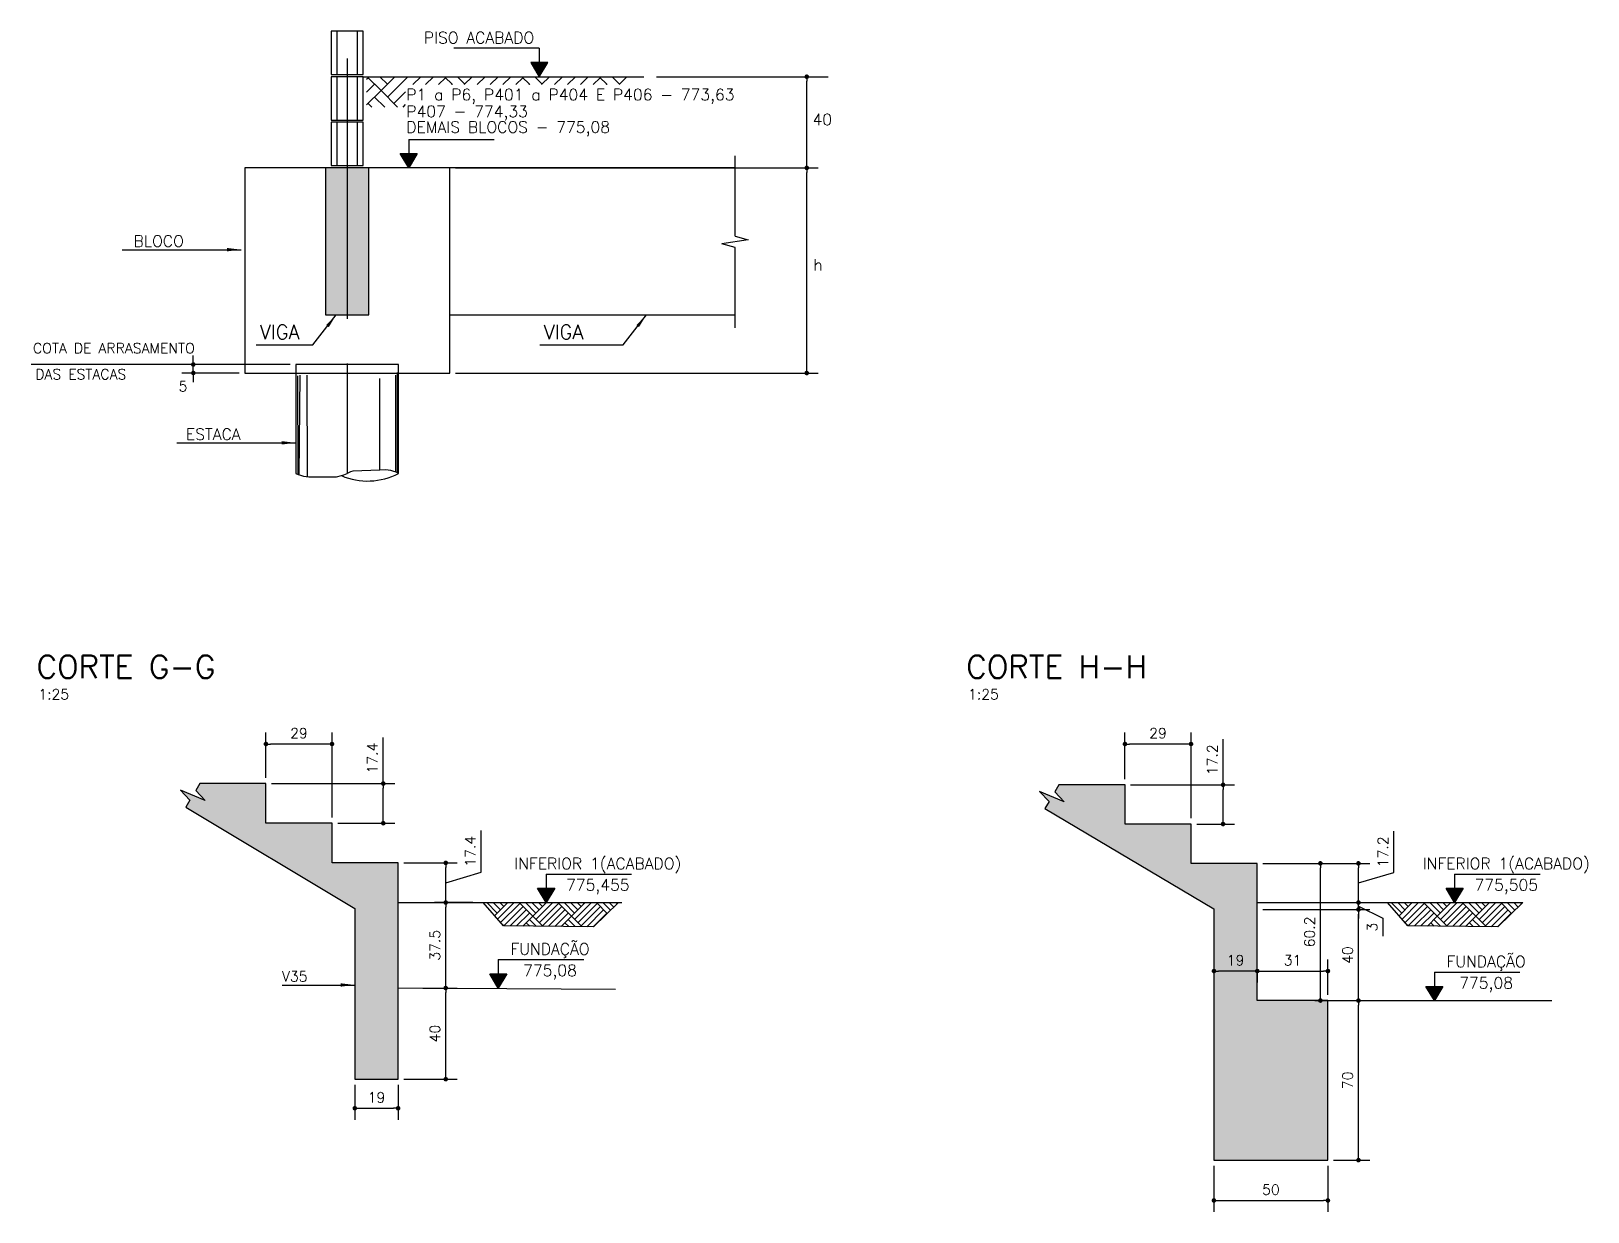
# Model space of a CAD drawing. Extents: x -39962 to 11287, y 23324 to 41277.
# Drawn here: x 5888 to 7254, y 23332 to 24368 of the extents above; entities that cross this region are included whole.
import ezdxf
from ezdxf.enums import TextEntityAlignment as Align

# ---------------------------------------------------------------- set-up
doc = ezdxf.new("R2010")
doc.units = 0
doc.header["$LTSCALE"] = 25
doc.header["$MEASUREMENT"] = 0
doc.linetypes.add('ESTILO_TQS_0002', pattern=[0.4, 0.1, -0.3])
doc.layers.get('0').update_dxf_attribs({"linetype": 'CONTINUOUS'})
doc.layers.get('Defpoints').update_dxf_attribs({"linetype": 'CONTINUOUS'})
for name, color, linetype in [('241', 2, 'CONTINUOUS'), ('BLOCO', 3, 'CONTINUOUS'), ('COTA', 1, 'CONTINUOUS'), ('H2', 252, 'CONTINUOUS'), ('H6', 1, 'CONTINUOUS'), ('LINHA_FINA', 1, 'CONTINUOUS'), ('PENA_1', 1, 'CONTINUOUS'), ('PENA_3', 3, 'CONTINUOUS'), ('T1', 2, 'CONTINUOUS'), ('T2', 3, 'CONTINUOUS'), ('T3', 4, 'CONTINUOUS'), ('TEXTO', 3, 'CONTINUOUS'), ('VIGAT', 3, 'ESTILO_TQS_0002')]:
    doc.layers.add(name, color=color, linetype=linetype)
doc.styles.add('COTA', font='romans.shx')
doc.styles.add('TEXTO', font='romans.shx', dxfattribs={"height": 10})
doc.styles.add('Texto1', font='romans.shx', dxfattribs={"height": 9})
doc.styles.add('Texto2', font='romans.shx', dxfattribs={"height": 12.5})
doc.styles.add('Texto3', font='romans.shx', dxfattribs={"height": 20})
doc.dimstyles.new('forma', dxfattribs={"dimscale": 5, "dimtxt": 1.8, "dimasz": 0.8, "dimexe": 2, "dimexo": 1, "dimgap": 1, "dimtad": 1, "dimdec": 1, "dimzin": 9, "dimdsep": 46, "dimtxsty": 'COTA', "dimblk1": 'DOT', "dimblk2": 'DOT', "dimsah": 1, "dimcen": 0, "dimdle": 1, "dimclrd": 256, "dimclre": 256, "dimclrt": 2, "dimadec": 0, "dimazin": 0, "dimtfac": 1, "dimtdec": 0, "dimtmove": 0, "dimatfit": 3, "dimfxl": 1, "dimtolj": 1, "dimtzin": 0, "dimarcsym": 0})

# ---------------------------------------------------------------- blocks, each defined once
blk = doc.blocks.new('ELEV1')
at = {"color": 1}
for p, q in [((-4.5, -9.5), (-4.5, 9.5)), ((4.5, -9.5), (4.5, 9.5))]:
    blk.add_line(p, q, dxfattribs=at)
blk.add_lwpolyline([(-7, -9.5), (7, -9.5), (7, 9.5), (-7, 9.5), (-7, -9.5)], dxfattribs=at)
blk = doc.blocks.new('ss')
at = {"layer": 'LINHA_FINA'}
blk.add_solid([(0, 0), (-2.5, -0.29), (-2.5, 0.3)], dxfattribs=at)
blk = doc.blocks.new('_Dot')
at = {"color": 0, "linetype": 'ByBlock', "lineweight": -2}
blk.add_line((-0.5, 0), (-1, 0), dxfattribs=at)
at = {"color": 0, "linetype": 'ByBlock', "const_width": 0.5}
blk.add_lwpolyline([(-0.25, 0, 1), (0.25, 0, 1)], format="xyb", close=True, dxfattribs=at)
blk = doc.blocks.new('*D216')
at = {"layer": 'COTA', "lineweight": -2, "transparency": 16777216}
for p, q in [((6260, 24247.8), (6578.2, 24247.8)), ((6568.2, 24071.8), (6568.2, 24243.8)), ((6260, 24067.8), (6578.2, 24067.8))]:
    blk.add_line(p, q, dxfattribs=at)
at = {"layer": 'Defpoints', "color": 0, "transparency": 16777216}
for p in [(6255, 24247.8), (6568.2, 24247.8), (6255, 24067.8)]:
    blk.add_point(p, dxfattribs=at)
at = {"layer": 'COTA', "lineweight": -2, "transparency": 16777216, "xscale": 4, "yscale": 4, "zscale": 4}
for p, rotation in [((6568.2, 24247.8), 90), ((6568.2, 24067.8), 270)]:
    blk.add_blockref('_Dot', p, dxfattribs=dict(at, rotation=rotation))
blk = doc.blocks.new('*D217')
at = {"layer": 'COTA', "lineweight": -2, "transparency": 16777216}
for p, q in [((6568.2, 24251.8), (6568.2, 24323.8)), ((6573.2, 24327.8), (6578.2, 24327.8)), ((6295.1, 24247.8), (6578.2, 24247.8))]:
    blk.add_line(p, q, dxfattribs=at)
at = {"layer": 'Defpoints', "color": 0, "transparency": 16777216}
for p in [(6568.2, 24327.8), (6568.2, 24327.8), (6290.1, 24247.8)]:
    blk.add_point(p, dxfattribs=at)
at = {"layer": 'COTA', "lineweight": -2, "transparency": 16777216, "xscale": 4, "yscale": 4, "zscale": 4}
for p, rotation in [((6568.2, 24327.8), 90), ((6568.2, 24247.8), 270)]:
    blk.add_blockref('_Dot', p, dxfattribs=dict(at, rotation=rotation))
blk = doc.blocks.new('elevação')
at = {"layer": 'LINHA_FINA', "linetype": 'Continuous'}
blk.add_hatch(color=256, dxfattribs=at).paths.add_polyline_path([(1.5, 2.5), (-1.5, 2.5), (0, 0)])
at = {"layer": 'LINHA_FINA'}
for p, q in [((0, 5), (-15, 5)), ((0, 5), (0, 2.5)), ((-1.5, 2.5), (0, 0)), ((1.5, 2.5), (-1.5, 2.5)), ((0, 0), (1.5, 2.5))]:
    blk.add_line(p, q, dxfattribs=at)
at = {"layer": 'TEXTO', "linetype": 'Continuous', "style": 'TEXTO'}
for p in [(-8.5, 5.25), (-8.5, 1.5)]:
    blk.add_attdef('XXXX.XX', text='', height=2, dxfattribs=at).set_placement(p, align=Align.BOTTOM_CENTER)
blk = doc.blocks.new('*D218')
at = {"layer": 'COTA', "lineweight": -2, "transparency": 16777216}
for p, q in [((6029.9, 24079.3), (6029.9, 24083.3)), ((6114.9, 24075.3), (6019.9, 24075.3)), ((6029.9, 24067.8), (6029.9, 24075.3)), ((6070, 24067.8), (6019.9, 24067.8)), ((6029.9, 24063.8), (6029.9, 24059.8))]:
    blk.add_line(p, q, dxfattribs=at)
at = {"layer": 'Defpoints', "color": 0, "transparency": 16777216}
for p in [(6029.9, 24075.3), (6119.9, 24075.3), (6075, 24067.8)]:
    blk.add_point(p, dxfattribs=at)
at = {"layer": 'COTA', "lineweight": -2, "transparency": 16777216, "xscale": 4, "yscale": 4, "zscale": 4}
for p, rotation in [((6029.9, 24075.3), 270), ((6029.9, 24067.8), 90)]:
    blk.add_blockref('_Dot', p, dxfattribs=dict(at, rotation=rotation))
blk = doc.blocks.new('interrup')
at = {"layer": 'LINHA_FINA'}
for p, q in [((-1, 0), (-0.33, 2.31)), ((0.33, -2.31), (-0.33, 2.31)), ((1, 0), (0.33, -2.31))]:
    blk.add_line(p, q, dxfattribs=at)
blk = doc.blocks.new('elevação_d')
at = {"layer": 'LINHA_FINA', "linetype": 'Continuous'}
blk.add_hatch(color=256, dxfattribs=at).paths.add_polyline_path([(0, 0), (1.5, 2.5), (-1.5, 2.5)])
at = {"layer": 'LINHA_FINA'}
for p, q in [((0, 5), (0, 2.5)), ((0, 5), (15, 5)), ((0, 0), (-1.5, 2.5)), ((-1.5, 2.5), (1.5, 2.5)), ((1.5, 2.5), (0, 0))]:
    blk.add_line(p, q, dxfattribs=at)
at = {"layer": 'TEXTO', "linetype": 'Continuous', "style": 'TEXTO'}
for p in [(9.07, 5.25), (9.07, 1.5)]:
    blk.add_attdef('XXXX.XX', text='', height=2, dxfattribs=at).set_placement(p, align=Align.BOTTOM_CENTER)
blk = doc.blocks.new('*D236')
at = {"layer": 'COTA', "lineweight": -2, "transparency": 16777216}
for p, q in [((6231.2, 23528.2), (6261.4, 23528.2)), ((6251.4, 23452.2), (6251.4, 23524.2)), ((6214.6, 23448.2), (6261.4, 23448.2))]:
    blk.add_line(p, q, dxfattribs=at)
at = {"layer": 'Defpoints', "color": 0, "transparency": 16777216}
for p in [(6226.2, 23528.2), (6251.4, 23528.2), (6209.6, 23448.2)]:
    blk.add_point(p, dxfattribs=at)
at = {"layer": 'COTA', "lineweight": -2, "transparency": 16777216, "xscale": 4, "yscale": 4, "zscale": 4}
for p, rotation in [((6251.4, 23528.2), 90), ((6251.4, 23448.2), 270)]:
    blk.add_blockref('_Dot', p, dxfattribs=dict(at, rotation=rotation))
at = {"layer": 'COTA', "color": 2, "transparency": 16777216, "insert": (6241.9, 23488.2), "char_height": 9, "attachment_point": 5, "rotation": 90, "style": 'COTA'}
blk.add_mtext('\\A1;40 ', dxfattribs=at)
blk = doc.blocks.new('*D237')
at = {"layer": 'COTA', "lineweight": -2, "transparency": 16777216}
for p, q in [((6275.1, 23603.2), (6241.4, 23603.2)), ((6251.4, 23532.2), (6251.4, 23599.2)), ((6231.2, 23528.2), (6261.4, 23528.2))]:
    blk.add_line(p, q, dxfattribs=at)
at = {"layer": 'Defpoints', "color": 0, "transparency": 16777216}
for p in [(6251.4, 23603.2), (6280.1, 23603.2), (6226.2, 23528.2)]:
    blk.add_point(p, dxfattribs=at)
at = {"layer": 'COTA', "lineweight": -2, "transparency": 16777216, "xscale": 4, "yscale": 4, "zscale": 4}
for p, rotation in [((6251.4, 23603.2), 90), ((6251.4, 23528.2), 270)]:
    blk.add_blockref('_Dot', p, dxfattribs=dict(at, rotation=rotation))
at = {"layer": 'COTA', "color": 2, "transparency": 16777216, "insert": (6241.9, 23565.7), "char_height": 9, "attachment_point": 5, "rotation": 90, "style": 'COTA'}
blk.add_mtext('\\A1;37.5 ', dxfattribs=at)
blk = doc.blocks.new('*D238')
at = {"layer": 'COTA', "lineweight": -2, "transparency": 16777216}
for p, q in [((6282.4, 23629.9), (6282.4, 23666.4)), ((6214.6, 23638), (6261.4, 23638)), ((6251.4, 23607.2), (6251.4, 23634)), ((6251.4, 23620.6), (6282.4, 23629.9)), ((6246.4, 23603.2), (6261.4, 23603.2))]:
    blk.add_line(p, q, dxfattribs=at)
at = {"layer": 'Defpoints', "color": 0, "transparency": 16777216}
for p in [(6209.6, 23638), (6251.4, 23638), (6241.4, 23603.2)]:
    blk.add_point(p, dxfattribs=at)
at = {"layer": 'COTA', "lineweight": -2, "transparency": 16777216, "xscale": 4, "yscale": 4, "zscale": 4}
for p, rotation in [((6251.4, 23638), 90), ((6251.4, 23603.2), 270)]:
    blk.add_blockref('_Dot', p, dxfattribs=dict(at, rotation=rotation))
at = {"layer": 'COTA', "color": 2, "transparency": 16777216, "insert": (6272.9, 23648.2), "char_height": 9, "attachment_point": 5, "rotation": 90, "style": 'COTA'}
blk.add_mtext('\\A1;17.4 ', dxfattribs=at)
blk = doc.blocks.new('*D239')
at = {"layer": 'COTA', "lineweight": -2, "transparency": 16777216}
for p, q in [((6196.6, 23707.6), (6196.6, 23748.1)), ((6098.6, 23707.6), (6206.6, 23707.6)), ((6196.6, 23676.8), (6196.6, 23703.6)), ((6156.6, 23672.8), (6206.6, 23672.8))]:
    blk.add_line(p, q, dxfattribs=at)
at = {"layer": 'Defpoints', "color": 0, "transparency": 16777216}
for p in [(6093.6, 23707.6), (6196.6, 23707.6), (6151.6, 23672.8)]:
    blk.add_point(p, dxfattribs=at)
at = {"layer": 'COTA', "lineweight": -2, "transparency": 16777216, "xscale": 4, "yscale": 4, "zscale": 4}
for p, rotation in [((6196.6, 23707.6), 90), ((6196.6, 23672.8), 270)]:
    blk.add_blockref('_Dot', p, dxfattribs=dict(at, rotation=rotation))
at = {"layer": 'COTA', "color": 2, "transparency": 16777216, "insert": (6187.1, 23729.9), "char_height": 9, "attachment_point": 5, "rotation": 90, "style": 'COTA'}
blk.add_mtext('\\A1;17.4 ', dxfattribs=at)
blk = doc.blocks.new('*D240')
at = {"layer": 'COTA', "lineweight": -2, "transparency": 16777216}
for p, q in [((6093.6, 23712.6), (6093.6, 23752.3)), ((6147.6, 23742.3), (6097.6, 23742.3)), ((6151.6, 23677.8), (6151.6, 23752.3))]:
    blk.add_line(p, q, dxfattribs=at)
at = {"layer": 'Defpoints', "color": 0, "transparency": 16777216}
for p in [(6093.6, 23742.3), (6093.6, 23707.6), (6151.6, 23672.8)]:
    blk.add_point(p, dxfattribs=at)
at = {"layer": 'COTA', "lineweight": -2, "transparency": 16777216, "xscale": 4, "yscale": 4, "zscale": 4, "rotation": 180}
blk.add_blockref('_Dot', (6093.6, 23742.3), dxfattribs=at)
at = {"layer": 'COTA', "lineweight": -2, "transparency": 16777216, "xscale": 4, "yscale": 4, "zscale": 4}
blk.add_blockref('_Dot', (6151.6, 23742.3), dxfattribs=at)
at = {"layer": 'COTA', "color": 2, "transparency": 16777216, "insert": (6122.6, 23751.8), "char_height": 9, "attachment_point": 5, "style": 'COTA'}
blk.add_mtext('\\A1;29 ', dxfattribs=at)
blk = doc.blocks.new('*D245')
at = {"layer": 'COTA', "lineweight": -2, "transparency": 16777216}
for p, q in [((7030.5, 23517.2), (7062.3, 23517.2)), ((7052.3, 23381.2), (7052.3, 23513.2)), ((7030.5, 23377.2), (7062.3, 23377.2))]:
    blk.add_line(p, q, dxfattribs=at)
at = {"layer": 'Defpoints', "color": 0, "transparency": 16777216}
for p in [(7025.5, 23517.2), (7052.3, 23517.2), (7025.5, 23377.2)]:
    blk.add_point(p, dxfattribs=at)
at = {"layer": 'COTA', "lineweight": -2, "transparency": 16777216, "xscale": 4, "yscale": 4, "zscale": 4}
for p, rotation in [((7052.3, 23517.2), 90), ((7052.3, 23377.2), 270)]:
    blk.add_blockref('_Dot', p, dxfattribs=dict(at, rotation=rotation))
at = {"layer": 'COTA', "color": 2, "transparency": 16777216, "insert": (7042.8, 23447.2), "char_height": 9, "attachment_point": 5, "rotation": 90, "style": 'COTA'}
blk.add_mtext('\\A1;70 ', dxfattribs=at)
blk = doc.blocks.new('*D246')
at = {"layer": 'COTA', "lineweight": -2, "transparency": 16777216}
for p, q in [((6968.5, 23597.1), (7062.3, 23597.1)), ((7052.3, 23521.2), (7052.3, 23593.1)), ((7030.5, 23517.2), (7062.3, 23517.2))]:
    blk.add_line(p, q, dxfattribs=at)
at = {"layer": 'Defpoints', "color": 0, "transparency": 16777216}
for p in [(6963.5, 23597.1), (7052.3, 23597.1), (7025.5, 23517.2)]:
    blk.add_point(p, dxfattribs=at)
at = {"layer": 'COTA', "lineweight": -2, "transparency": 16777216, "xscale": 4, "yscale": 4, "zscale": 4}
for p, rotation in [((7052.3, 23597.1), 90), ((7052.3, 23517.2), 270)]:
    blk.add_blockref('_Dot', p, dxfattribs=dict(at, rotation=rotation))
at = {"layer": 'COTA', "color": 2, "transparency": 16777216, "insert": (7042.8, 23557.1), "char_height": 9, "attachment_point": 5, "rotation": 90, "style": 'COTA'}
blk.add_mtext('\\A1;40 ', dxfattribs=at)
blk = doc.blocks.new('*D247')
at = {"layer": 'COTA', "lineweight": -2, "transparency": 16777216}
for p, q in [((7083.3, 23629.7), (7083.3, 23665.8)), ((6998.3, 23637.6), (7062.3, 23637.6)), ((7052.3, 23607.2), (7052.3, 23633.6)), ((7052.3, 23620.4), (7083.3, 23629.7)), ((7047.3, 23603.2), (7062.3, 23603.2))]:
    blk.add_line(p, q, dxfattribs=at)
at = {"layer": 'Defpoints', "color": 0, "transparency": 16777216}
for p in [(6993.3, 23637.6), (7052.3, 23637.6), (7042.3, 23603.2)]:
    blk.add_point(p, dxfattribs=at)
at = {"layer": 'COTA', "lineweight": -2, "transparency": 16777216, "xscale": 4, "yscale": 4, "zscale": 4}
for p, rotation in [((7052.3, 23637.6), 90), ((7052.3, 23603.2), 270)]:
    blk.add_blockref('_Dot', p, dxfattribs=dict(at, rotation=rotation))
at = {"layer": 'COTA', "color": 2, "transparency": 16777216, "insert": (7073.8, 23647.7), "char_height": 9, "attachment_point": 5, "rotation": 90, "style": 'COTA'}
blk.add_mtext('\\A1;17.2 ', dxfattribs=at)
blk = doc.blocks.new('*D248')
at = {"layer": 'COTA', "lineweight": -2, "transparency": 16777216}
for p, q in [((6933.5, 23706.5), (6933.5, 23746.6)), ((6852.4, 23706.5), (6943.5, 23706.5)), ((6933.5, 23676.1), (6933.5, 23702.5)), ((6910.4, 23672.1), (6943.5, 23672.1))]:
    blk.add_line(p, q, dxfattribs=at)
at = {"layer": 'Defpoints', "color": 0, "transparency": 16777216}
for p in [(6847.4, 23706.5), (6933.5, 23706.5), (6905.4, 23672.1)]:
    blk.add_point(p, dxfattribs=at)
at = {"layer": 'COTA', "lineweight": -2, "transparency": 16777216, "xscale": 4, "yscale": 4, "zscale": 4}
for p, rotation in [((6933.5, 23706.5), 90), ((6933.5, 23672.1), 270)]:
    blk.add_blockref('_Dot', p, dxfattribs=dict(at, rotation=rotation))
at = {"layer": 'COTA', "color": 2, "transparency": 16777216, "insert": (6924, 23728.5), "char_height": 9, "attachment_point": 5, "rotation": 90, "style": 'COTA'}
blk.add_mtext('\\A1;17.2 ', dxfattribs=at)
blk = doc.blocks.new('*D249')
at = {"layer": 'COTA', "lineweight": -2, "transparency": 16777216}
for p, q in [((6847.4, 23711.5), (6847.4, 23752.3)), ((6901.4, 23742.3), (6851.4, 23742.3)), ((6905.4, 23677.1), (6905.4, 23752.3))]:
    blk.add_line(p, q, dxfattribs=at)
at = {"layer": 'Defpoints', "color": 0, "transparency": 16777216}
for p in [(6847.4, 23742.3), (6847.4, 23706.5), (6905.4, 23672.1)]:
    blk.add_point(p, dxfattribs=at)
at = {"layer": 'COTA', "lineweight": -2, "transparency": 16777216, "xscale": 4, "yscale": 4, "zscale": 4, "rotation": 180}
blk.add_blockref('_Dot', (6847.4, 23742.3), dxfattribs=at)
at = {"layer": 'COTA', "lineweight": -2, "transparency": 16777216, "xscale": 4, "yscale": 4, "zscale": 4}
blk.add_blockref('_Dot', (6905.4, 23742.3), dxfattribs=at)
at = {"layer": 'COTA', "color": 2, "transparency": 16777216, "insert": (6876.4, 23751.8), "char_height": 9, "attachment_point": 5, "style": 'COTA'}
blk.add_mtext('\\A1;29 ', dxfattribs=at)
blk = doc.blocks.new('*D262')
at = {"layer": 'COTA', "lineweight": -2, "transparency": 16777216}
for p, q in [((7052.3, 23607.2), (7052.3, 23611.2)), ((6968.5, 23597.1), (7062.3, 23597.1)), ((7044.5, 23603.2), (7062.3, 23603.2)), ((7052.3, 23597.1), (7052.3, 23603.2)), ((7052.3, 23597.1), (7052.3, 23603.2)), ((7052.3, 23600.1), (7073.8, 23589.6)), ((7052.3, 23593.1), (7052.3, 23589.1)), ((7073.8, 23589.6), (7073.8, 23573.6))]:
    blk.add_line(p, q, dxfattribs=at)
at = {"layer": 'Defpoints', "color": 0, "transparency": 16777216}
for p in [(6963.5, 23597.1), (7039.5, 23603.2), (7052.3, 23603.2)]:
    blk.add_point(p, dxfattribs=at)
at = {"layer": 'COTA', "lineweight": -2, "transparency": 16777216, "xscale": 4, "yscale": 4, "zscale": 4}
for p, rotation in [((7052.3, 23603.2), 270), ((7052.3, 23597.1), 90)]:
    blk.add_blockref('_Dot', p, dxfattribs=dict(at, rotation=rotation))
at = {"layer": 'COTA', "color": 2, "transparency": 16777216, "insert": (7064.3, 23581.6), "char_height": 9, "attachment_point": 5, "rotation": 90, "style": 'COTA'}
blk.add_mtext('\\A1;3 ', dxfattribs=at)
blk = doc.blocks.new('*D263')
at = {"layer": 'COTA', "lineweight": -2, "transparency": 16777216}
for p, q in [((6171.6, 23443.2), (6171.6, 23412.7)), ((6209.6, 23443.2), (6209.6, 23412.7)), ((6175.6, 23422.7), (6205.6, 23422.7))]:
    blk.add_line(p, q, dxfattribs=at)
at = {"layer": 'Defpoints', "color": 0, "transparency": 16777216}
for p in [(6171.6, 23448.2), (6209.6, 23448.2), (6209.6, 23422.7)]:
    blk.add_point(p, dxfattribs=at)
at = {"layer": 'COTA', "lineweight": -2, "transparency": 16777216, "xscale": 4, "yscale": 4, "zscale": 4, "rotation": 180}
blk.add_blockref('_Dot', (6171.6, 23422.7), dxfattribs=at)
at = {"layer": 'COTA', "lineweight": -2, "transparency": 16777216, "xscale": 4, "yscale": 4, "zscale": 4}
blk.add_blockref('_Dot', (6209.6, 23422.7), dxfattribs=at)
at = {"layer": 'COTA', "color": 2, "transparency": 16777216, "insert": (6190.6, 23432.2), "char_height": 9, "attachment_point": 5, "style": 'COTA'}
blk.add_mtext('\\A1;19 ', dxfattribs=at)
blk = doc.blocks.new('*D265')
at = {"layer": 'COTA', "lineweight": -2, "transparency": 16777216}
for p, q in [((6925.5, 23372.2), (6925.5, 23331.8)), ((7025.5, 23372.2), (7025.5, 23331.8)), ((6929.5, 23341.8), (7021.5, 23341.8))]:
    blk.add_line(p, q, dxfattribs=at)
at = {"layer": 'Defpoints', "color": 0, "transparency": 16777216}
for p in [(6925.5, 23377.2), (7025.5, 23377.2), (7025.5, 23341.8)]:
    blk.add_point(p, dxfattribs=at)
at = {"layer": 'COTA', "lineweight": -2, "transparency": 16777216, "xscale": 4, "yscale": 4, "zscale": 4, "rotation": 180}
blk.add_blockref('_Dot', (6925.5, 23341.8), dxfattribs=at)
at = {"layer": 'COTA', "lineweight": -2, "transparency": 16777216, "xscale": 4, "yscale": 4, "zscale": 4}
blk.add_blockref('_Dot', (7025.5, 23341.8), dxfattribs=at)
at = {"layer": 'COTA', "color": 2, "transparency": 16777216, "insert": (6975.5, 23351.3), "char_height": 9, "attachment_point": 5, "style": 'COTA'}
blk.add_mtext('\\A1;50 ', dxfattribs=at)
blk = doc.blocks.new('*D266')
at = {"layer": 'COTA', "lineweight": -2, "transparency": 16777216}
for p, q in [((7025.5, 23522.2), (7025.5, 23553.1)), ((6963.5, 23544.1), (6963.5, 23533.1)), ((6967.5, 23543.1), (7021.5, 23543.1))]:
    blk.add_line(p, q, dxfattribs=at)
at = {"layer": 'Defpoints', "color": 0, "transparency": 16777216}
for p in [(6963.5, 23549.1), (7025.5, 23543.1), (7025.5, 23517.2)]:
    blk.add_point(p, dxfattribs=at)
at = {"layer": 'COTA', "lineweight": -2, "transparency": 16777216, "xscale": 4, "yscale": 4, "zscale": 4, "rotation": 180}
blk.add_blockref('_Dot', (6963.5, 23543.1), dxfattribs=at)
at = {"layer": 'COTA', "lineweight": -2, "transparency": 16777216, "xscale": 4, "yscale": 4, "zscale": 4}
blk.add_blockref('_Dot', (7025.5, 23543.1), dxfattribs=at)
at = {"layer": 'COTA', "color": 2, "transparency": 16777216, "insert": (6994.5, 23552.6), "char_height": 9, "attachment_point": 5, "style": 'COTA'}
blk.add_mtext('\\A1;31 ', dxfattribs=at)
blk = doc.blocks.new('*D267')
at = {"layer": 'COTA', "lineweight": -2, "transparency": 16777216}
for p, q in [((6968.4, 23637.6), (7028.9, 23637.6)), ((7018.9, 23521.2), (7018.9, 23633.6)), ((7014.1, 23517.2), (7028.9, 23517.2))]:
    blk.add_line(p, q, dxfattribs=at)
at = {"layer": 'Defpoints', "color": 0, "transparency": 16777216}
for p in [(6963.4, 23637.6), (7018.9, 23637.6), (7009.1, 23517.2)]:
    blk.add_point(p, dxfattribs=at)
at = {"layer": 'COTA', "lineweight": -2, "transparency": 16777216, "xscale": 4, "yscale": 4, "zscale": 4}
for p, rotation in [((7018.9, 23637.6), 90), ((7018.9, 23517.2), 270)]:
    blk.add_blockref('_Dot', p, dxfattribs=dict(at, rotation=rotation))
at = {"layer": 'COTA', "color": 2, "transparency": 16777216, "insert": (7009.4, 23577.4), "char_height": 9, "attachment_point": 5, "rotation": 90, "style": 'COTA'}
blk.add_mtext('\\A1;60.2 ', dxfattribs=at)
blk = doc.blocks.new('*D268')
at = {"layer": 'COTA', "lineweight": -2, "transparency": 16777216}
for p, q in [((6925.5, 23538.2), (6925.5, 23533.1)), ((6959.5, 23543.1), (6929.5, 23543.1)), ((6963.5, 23544.1), (6963.5, 23533.1))]:
    blk.add_line(p, q, dxfattribs=at)
at = {"layer": 'Defpoints', "color": 0, "transparency": 16777216}
for p in [(6925.5, 23543.2), (6925.5, 23543.1), (6963.5, 23549.1)]:
    blk.add_point(p, dxfattribs=at)
at = {"layer": 'COTA', "lineweight": -2, "transparency": 16777216, "xscale": 4, "yscale": 4, "zscale": 4, "rotation": 180}
blk.add_blockref('_Dot', (6925.5, 23543.1), dxfattribs=at)
at = {"layer": 'COTA', "lineweight": -2, "transparency": 16777216, "xscale": 4, "yscale": 4, "zscale": 4}
blk.add_blockref('_Dot', (6963.5, 23543.1), dxfattribs=at)
at = {"layer": 'COTA', "color": 2, "transparency": 16777216, "insert": (6944.5, 23552.6), "char_height": 9, "attachment_point": 5, "style": 'COTA'}
blk.add_mtext('\\A1;19 ', dxfattribs=at)

msp = doc.modelspace()

# ---------------------------------------------------------------- hatches: boundary and pattern name
at = {"layer": 'H2'}
for points in [[(6146.01, 24118.85), (6184.01, 24118.85), (6184.01, 24247.78), (6146.01, 24247.78)], [(6151.64, 23637.98), (6151.64, 23672.78), (6093.64, 23672.78), (6093.64, 23707.58), (6035.64, 23707.58), (6032.04, 23701.58), (6040.23, 23692.78), (6018.71, 23701.8), (6026.9, 23693), (6023.29, 23687), (6171.64, 23597.99), (6171.64, 23448.18), (6209.64, 23448.18), (6209.64, 23637.98)], [(6905.45, 23671.98), (6847.45, 23671.98), (6847.45, 23706.38), (6789.45, 23706.38), (6785.88, 23700.36), (6794.11, 23691.6), (6772.54, 23700.51), (6780.77, 23691.76), (6777.2, 23685.74), (6925.47, 23597.8), (6925.47, 23377.18), (7025.47, 23377.18), (7025.47, 23517.18), (6963.5, 23517.15), (6963.45, 23637.58), (6905.45, 23637.58)]]:
    msp.add_hatch(color=256, dxfattribs=at).paths.add_polyline_path(points)
at = {"layer": 'H6'}
h = msp.add_hatch(dxfattribs=at)
h.set_pattern_fill('AR-PARQ1', color=256, scale=2, angle=45, style=0)
h.set_pattern_definition([(135, (1643.857, -4817.56), (-33.941125, 0), [24, -24]), (135, (1646.685, -4814.732), (-33.941125, 0), [24, -24]), (135, (1649.514, -4811.904), (-33.941125, 0), [24, -24]), (135, (1652.342, -4809.075), (-33.941125, 0), [24, -24]), (135, (1655.17, -4806.247), (-33.941125, 0), [24, -24]), (135, (1658, -4803.418), (-33.941125, 0), [24, -24]), (135, (1660.827, -4800.59), (-33.941125, 0), [24, -24]), (45, (1626.886, -4800.59), (33.941125, 0), [24, -24]), (45, (1624.058, -4797.761), (33.941125, 0), [24, -24]), (45, (1621.23, -4794.933), (33.941125, 0), [24, -24]), (45, (1618.4, -4792.105), (33.941125, 0), [24, -24]), (45, (1615.572, -4789.276), (33.941125, 0), [24, -24]), (45, (1612.744, -4786.448), (33.941125, 0), [24, -24]), (45, (1609.916, -4783.62), (33.941125, 0), [24, -24])])
h.paths.add_polyline_path([(6284.34, 23603.18), (6402.91, 23603.18), (6380.96, 23581.98), (6302.08, 23582.75)])
h = msp.add_hatch(dxfattribs=at)
h.set_pattern_fill('AR-PARQ1', color=256, scale=2, angle=45, style=0)
h.set_pattern_definition([(135, (2437.45, -4817.56), (-33.941125, 0), [24, -24]), (135, (2440.28, -4814.732), (-33.941125, 0), [24, -24]), (135, (2443.108, -4811.904), (-33.941125, 0), [24, -24]), (135, (2445.936, -4809.075), (-33.941125, 0), [24, -24]), (135, (2448.764, -4806.247), (-33.941125, 0), [24, -24]), (135, (2451.593, -4803.418), (-33.941125, 0), [24, -24]), (135, (2454.421, -4800.59), (-33.941125, 0), [24, -24]), (45, (2420.48, -4800.59), (33.941125, 0), [24, -24]), (45, (2417.652, -4797.761), (33.941125, 0), [24, -24]), (45, (2414.823, -4794.933), (33.941125, 0), [24, -24]), (45, (2411.995, -4792.105), (33.941125, 0), [24, -24]), (45, (2409.166, -4789.276), (33.941125, 0), [24, -24]), (45, (2406.338, -4786.448), (33.941125, 0), [24, -24]), (45, (2403.51, -4783.62), (33.941125, 0), [24, -24])])
h.paths.add_polyline_path([(7077.93, 23603.18), (7196.5, 23603.18), (7174.55, 23581.98), (7095.67, 23582.75)])
at = {"layer": 'LINHA_FINA', "linetype": 'Continuous'}
msp.add_hatch(color=256, dxfattribs=at).paths.add_polyline_path([(6218.9, 24247.78), (6226.4, 24260.28), (6211.4, 24260.28)])

# ---------------------------------------------------------------- linework, layer by layer
at = {"layer": 'BLOCO'}
msp.add_line((6255.01, 24118.85), (6505.26, 24118.85), dxfattribs=at)
msp.add_lwpolyline([(6505.26, 24247.78), (6075.01, 24247.78), (6075.01, 24067.78), (6255.01, 24067.78), (6255.01, 24247.78)], dxfattribs=at)
at = {"layer": 'COTA'}
for p, q in [((6165.01, 24343.78), (6165.01, 24115.28)), ((6179.01, 24327.78), (6425.36, 24327.78)), ((6436.48, 24327.78), (6587.12, 24327.78)), ((6019.92, 24075.28), (5887.59, 24075.28))]:
    msp.add_line(p, q, dxfattribs=at)
at = {"layer": 'H6'}
for p, q in [((6181.98, 24325.62), (6183.28, 24326.93)), ((6181.98, 24314.31), (6188.94, 24321.28)), ((6181.98, 24303), (6194.6, 24315.62)), ((6194.6, 24315.62), (6182.39, 24327.82)), ((6200.26, 24321.28), (6193.71, 24327.82)), ((6194.6, 24315.62), (6206.8, 24327.82)), ((6209.21, 24301.01), (6194.6, 24315.62)), ((6200.26, 24309.96), (6218.12, 24327.82)), ((6205.91, 24326.93), (6205.02, 24327.82)), ((6222.43, 24320.82), (6229.43, 24327.82)), ((6233.75, 24320.82), (6240.75, 24327.82)), ((6245.06, 24320.82), (6251.17, 24326.93)), ((6257.28, 24320.82), (6250.28, 24327.82)), ((6256.37, 24320.82), (6256.82, 24321.28)), ((6268.14, 24321.28), (6261.59, 24327.82)), ((6267.69, 24320.82), (6274.69, 24327.82)), ((6273.79, 24326.93), (6272.9, 24327.82)), ((6279, 24320.82), (6286, 24327.82)), ((6290.31, 24320.82), (6297.31, 24327.82)), ((6301.63, 24320.82), (6308.63, 24327.82)), ((6312.94, 24320.82), (6319.05, 24326.93)), ((6325.16, 24320.82), (6318.16, 24327.82)), ((6324.26, 24320.82), (6324.71, 24321.28)), ((6336.02, 24321.28), (6329.47, 24327.82)), ((6335.57, 24320.82), (6342.57, 24327.82)), ((6341.68, 24326.93), (6340.78, 24327.82)), ((6346.88, 24320.82), (6353.88, 24327.82)), ((6358.2, 24320.82), (6365.2, 24327.82)), ((6369.51, 24320.82), (6376.51, 24327.82)), ((6380.82, 24320.82), (6386.93, 24326.93)), ((6393.04, 24320.82), (6386.04, 24327.82)), ((6392.14, 24320.82), (6392.59, 24321.28)), ((6403.9, 24321.28), (6397.35, 24327.82)), ((6403.45, 24320.82), (6410.45, 24327.82)), ((6409.56, 24326.93), (6408.67, 24327.82)), ((6186.58, 24301.01), (6183.28, 24304.3)), ((6197.9, 24301.01), (6188.94, 24309.96)), ((6205.91, 24304.3), (6216.23, 24314.63)), ((6213.93, 24301.01), (6216.23, 24303.31))]:
    msp.add_line(p, q, dxfattribs=at)
at = {"layer": 'LINHA_FINA'}
for p, q in [((6218.9, 24272.78), (6218.9, 24260.28)), ((6218.9, 24272.78), (6293.9, 24272.78)), ((6218.9, 24247.78), (6211.4, 24260.28)), ((6211.4, 24260.28), (6226.4, 24260.28)), ((6226.4, 24260.28), (6218.9, 24247.78)), ((6505.26, 24187.93), (6505.26, 24258.5)), ((5967.52, 24176.02), (6072.01, 24176.02)), ((6505.26, 24107.36), (6505.26, 24177.93)), ((6134.88, 24092.51), (6155.29, 24118.85)), ((6407.08, 24092.51), (6427.48, 24118.85)), ((6085.01, 24092.51), (6134.88, 24092.51)), ((6334.09, 24092.51), (6407.08, 24092.51)), ((6015.42, 24006.55), (6119.92, 24006.55)), ((6107.97, 23530.86), (6171.64, 23530.86))]:
    msp.add_line(p, q, dxfattribs=at)
at = {"layer": 'PENA_1'}
for p, q in [((6119.91, 24075.28), (6119.91, 24068.86)), ((6209.91, 24075.28), (6119.91, 24075.28)), ((6165.01, 24076.19), (6164.92, 23979.78)), ((6209.91, 24068.86), (6209.91, 24075.28)), ((6112.41, 24067.78), (6217.41, 24067.78)), ((6119.91, 24068.85), (6119.92, 23979.78)), ((6121.93, 23978.84), (6121.52, 24065.44)), ((6122.91, 23978.47), (6123.8, 24066.04)), ((6130.15, 23976.68), (6129.73, 24065.84)), ((6193.59, 23982.7), (6193.57, 24063.07)), ((6207.61, 23980.84), (6207.6, 24066.04)), ((6209.2, 23980.12), (6209.19, 24068.22)), ((6209.92, 23979.79), (6209.91, 24068.86)), ((6209.64, 23603.18), (6406.05, 23603.18)), ((6963.46, 23603.15), (7188.71, 23603.18)), ((6209.64, 23528.3), (6400.46, 23527.3)), ((7025.47, 23517.18), (7221.88, 23517.18))]:
    msp.add_line(p, q, dxfattribs=at)
for points in [[(6119.92, 23979.78), (6121.93, 23978.84), (6123.9, 23978.1), (6126.64, 23977.33), (6131.21, 23976.69), (6155.53, 23976.87), (6159.93, 23977.78), (6162.06, 23978.5), (6164.92, 23979.78)], [(6209.92, 23979.79), (6207.91, 23980.73), (6205.94, 23981.47), (6203.2, 23982.24), (6198.62, 23982.88), (6193.59, 23982.7), (6169.91, 23981.79), (6167.78, 23981.07), (6164.92, 23979.78)]]:
    msp.add_lwpolyline(points, dxfattribs=at)
for points in [[(6284.34, 23603.18), (6402.91, 23603.18), (6380.96, 23581.98), (6302.08, 23582.75)], [(7077.93, 23603.18), (7196.5, 23603.18), (7174.55, 23581.98), (7095.67, 23582.75)]]:
    msp.add_lwpolyline(points, close=True, dxfattribs=at)
msp.add_arc((6182.83, 24030.8), 57.76, 246.63435, 297.96273, dxfattribs=at)
at = {"layer": 'PENA_3'}
for points in [[(6146.01, 24118.85), (6184.01, 24118.85), (6184.01, 24247.78), (6146.01, 24247.78)], [(6151.64, 23637.98), (6151.64, 23672.78), (6093.64, 23672.78), (6093.64, 23707.58), (6035.64, 23707.58), (6032.04, 23701.58), (6040.23, 23692.78), (6018.71, 23701.8), (6026.9, 23693), (6023.29, 23687), (6171.64, 23597.99), (6171.64, 23448.18), (6209.64, 23448.18), (6209.64, 23637.98)]]:
    msp.add_lwpolyline(points, close=True, dxfattribs=at)
msp.add_lwpolyline([(6963.5, 23517.18), (6963.45, 23637.58), (6905.45, 23637.58), (6905.45, 23671.98), (6847.45, 23671.98), (6847.45, 23706.38), (6789.45, 23706.38), (6785.88, 23700.36), (6794.11, 23691.6), (6772.54, 23700.51), (6780.77, 23691.76), (6777.2, 23685.74), (6925.47, 23597.8), (6925.47, 23377.18), (7025.47, 23377.18), (7025.47, 23517.18), (6963.5, 23517.15)], dxfattribs=at)

# ---------------------------------------------------------------- block references
at = {"layer": '241', "xscale": 2, "yscale": 2, "zscale": 2}
for p in [(6165.01, 24348.78), (6165.01, 24308.78), (6165.01, 24268.78)]:
    msp.add_blockref('ELEV1', p, dxfattribs=at)
at = {"layer": 'COTA', "xscale": 5, "yscale": 5, "zscale": 5}
for p in [(6072.01, 24176.02), (6119.92, 24006.55), (6171.64, 23530.86)]:
    msp.add_blockref('ss', p, dxfattribs=at)
at = {"layer": 'LINHA_FINA', "xscale": 5, "yscale": 5, "zscale": 5, "rotation": 90}
msp.add_blockref('interrup', (6505.26, 24182.93), dxfattribs=at)
at = {"layer": 'PENA_1'}
ref = msp.add_blockref('elevação', (6333.44, 24327.78), dxfattribs=dict(at, xscale=5, yscale=5, zscale=5))
ref.add_attrib('XXXX.XX', 'PISO ACABADO', dxfattribs={"layer": 'TEXTO', "linetype": 'Continuous', "height": 10, "style": 'TEXTO'}).set_placement((6280.64, 24354.03), align=Align.BOTTOM_CENTER)
at = {"layer": 'T2', "xscale": 5, "yscale": 5, "zscale": 5, "rotation": 52.244}
for p in [(6155.29, 24118.85), (6427.48, 24118.85)]:
    msp.add_blockref('ss', p, dxfattribs=at)
at = {"layer": 'VIGAT'}
ref = msp.add_blockref('elevação_d', (6339.51, 23603.18), dxfattribs=dict(at, xscale=5, yscale=5, zscale=5))
ref.add_attrib('XXXX.XX', 'INFERIOR 1(ACABADO)', dxfattribs={"layer": 'TEXTO', "linetype": 'Continuous', "height": 10, "style": 'TEXTO'}).set_placement((6384.87, 23629.43), align=Align.BOTTOM_CENTER)
ref.add_attrib('XXXX.XX', '775,455', dxfattribs={"layer": 'TEXTO', "linetype": 'Continuous', "height": 10, "style": 'TEXTO'}).set_placement((6384.87, 23610.68), align=Align.BOTTOM_CENTER)
ref = msp.add_blockref('elevação_d', (7136.68, 23603.18), dxfattribs=dict(at, xscale=5, yscale=5, zscale=5))
ref.add_attrib('XXXX.XX', 'INFERIOR 1(ACABADO)', dxfattribs={"layer": 'TEXTO', "linetype": 'Continuous', "height": 10, "style": 'TEXTO'}).set_placement((7182.03, 23629.43), align=Align.BOTTOM_CENTER)
ref.add_attrib('XXXX.XX', '775,505', dxfattribs={"layer": 'TEXTO', "linetype": 'Continuous', "height": 10, "style": 'TEXTO'}).set_placement((7182.03, 23610.68), align=Align.BOTTOM_CENTER)
ref = msp.add_blockref('elevação_d', (6297.54, 23528.18), dxfattribs=dict(at, xscale=5, yscale=5, zscale=5))
ref.add_attrib('XXXX.XX', 'FUNDAÇÃO', dxfattribs={"layer": 'TEXTO', "linetype": 'Continuous', "height": 10, "style": 'TEXTO'}).set_placement((6342.9, 23554.43), align=Align.BOTTOM_CENTER)
ref.add_attrib('XXXX.XX', '775,08', dxfattribs={"layer": 'TEXTO', "linetype": 'Continuous', "height": 10, "style": 'TEXTO'}).set_placement((6342.9, 23535.68), align=Align.BOTTOM_CENTER)
ref = msp.add_blockref('elevação_d', (7118.96, 23517.18), dxfattribs=dict(at, xscale=5, yscale=5, zscale=5))
ref.add_attrib('XXXX.XX', 'FUNDAÇÃO', dxfattribs={"layer": 'TEXTO', "linetype": 'Continuous', "height": 10, "style": 'TEXTO'}).set_placement((7164.32, 23543.43), align=Align.BOTTOM_CENTER)
ref.add_attrib('XXXX.XX', '775,08', dxfattribs={"layer": 'TEXTO', "linetype": 'Continuous', "height": 10, "style": 'TEXTO'}).set_placement((7164.32, 23524.68), align=Align.BOTTOM_CENTER)

# ---------------------------------------------------------------- texts
at = {"layer": 'T1', "style": 'Texto1'}
for s, p in [('COTA DE ARRASAMENTO', (5889.23, 24085.13)), ('DAS ESTACAS', (5891.24, 24062.22)), ('5', (6016.99, 24051.66)), ('1:25', (5893.94, 23781.45)), ('1:25', (6709.77, 23781.45)), ('V35', (6107.73, 23533.9))]:
    msp.add_text(s, height=9, dxfattribs=at).set_placement(p)
at = {"layer": 'T2', "style": 'Texto2'}
for p in [(6088.25, 24097.61), (6337.33, 24097.61)]:
    msp.add_text('VIGA', height=12.5, dxfattribs=at).set_placement(p)
at = {"layer": 'T3', "style": 'Texto3'}
for s, p in [('CORTE G-G', (5892.38, 23800.07)), ('CORTE H-H', (6708.21, 23800.07))]:
    msp.add_text(s, height=20, dxfattribs=at).set_placement(p)
at = {"layer": 'TEXTO', "style": 'TEXTO'}
for s, p in [('P1 a P6, P401 a P404 E P406 - 773,63', (6216.82, 24307.09)), ('P407 - 774,33', (6216.82, 24292.29)), ('DEMAIS BLOCOS - 775,08', (6216.82, 24278.55))]:
    msp.add_text(s, height=10, dxfattribs=at).set_placement(p)
at = {"layer": 'TEXTO', "linetype": 'Continuous', "style": 'TEXTO'}
for s, p in [('40', (6573.3, 24285.26)), ('h', (6573.98, 24157.82))]:
    msp.add_text(s, height=10, dxfattribs=at).set_placement(p)
for tag, p in [('BLOCO', (5999.52, 24175.56)), ('ESTACA', (6047.42, 24006.09))]:
    msp.add_attdef(tag, text='', height=10, dxfattribs=at).set_placement(p, align=Align.BOTTOM_CENTER)

# ---------------------------------------------------------------- dimensions: what is measured, and where the dimension line sits
at = {"layer": 'COTA'}
for base, p1, p2, picture, middle in [((6568.23, 24327.78), (6290.14, 24247.78), (6568.23, 24327.78), '*D217', (6568.23, 24287.78)), ((6568.23, 24247.78), (6255.01, 24067.78), (6255.01, 24247.78), '*D216', (6568.23, 24157.78))]:
    dim = msp.add_linear_dim(base=base, p1=p1, p2=p2, angle=90, text=' ', dimstyle='forma', override={"dimscale": 5, "dimpost": ' '}, dxfattribs=at)
    dim.commit()
    dim.dimension.update_dxf_attribs({"geometry": picture, "text_midpoint": middle})
dim = msp.add_linear_dim(base=(6029.92, 24075.28), p1=(6075.01, 24067.78), p2=(6119.91, 24075.28), angle=90, text=' ', dimstyle='forma', override={"dimscale": 5, "dimpost": ' '}, dxfattribs=at)
dim.commit()
dim.dimension.update_dxf_attribs({"geometry": '*D218', "text_midpoint": (6029.92, 24071.53), "dimtype": 128})
for base, p1, p2, override, picture, middle in [((6093.64, 23742.28), (6151.64, 23672.78), (6093.64, 23707.58), {"dimlfac": 0.5, "dimpost": ' '}, '*D240', (6122.64, 23751.78)), ((6847.45, 23742.28), (6905.45, 23672.06), (6847.45, 23706.46), {"dimlfac": 0.5, "dimpost": ' '}, '*D249', (6876.45, 23751.78)), ((6925.47, 23543.08), (6963.49, 23549.08), (6925.47, 23543.19), {"dimlfac": 0.5, "dimpost": ' ', "dimtmove": 1}, '*D268', (6944.48, 23552.58)), ((7025.47, 23543.08), (6963.49, 23549.08), (7025.47, 23517.18), {"dimlfac": 0.5, "dimpost": ' '}, '*D266', (6994.48, 23552.58)), ((6209.64, 23422.75), (6171.64, 23448.18), (6209.64, 23448.18), {"dimlfac": 0.5, "dimpost": ' '}, '*D263', (6190.64, 23432.25)), ((7025.47, 23341.81), (6925.47, 23377.18), (7025.47, 23377.18), {"dimlfac": 0.5, "dimpost": ' '}, '*D265', (6975.47, 23351.31))]:
    dim = msp.add_linear_dim(base=base, p1=p1, p2=p2, dimstyle='forma', override=override, dxfattribs=at)
    dim.commit()
    dim.dimension.update_dxf_attribs({"geometry": picture, "text_midpoint": middle})
for base, p1, p2, override, picture, middle in [((6196.56, 23707.58), (6151.64, 23672.78), (6093.64, 23707.58), {"dimlfac": 0.5, "dimpost": ' '}, '*D239', (6187.06, 23729.86)), ((6933.48, 23706.46), (6905.45, 23672.06), (6847.45, 23706.46), {"dimlfac": 0.5, "dimpost": ' '}, '*D248', (6923.98, 23728.54)), ((6251.37, 23637.98), (6241.37, 23603.18), (6209.64, 23637.98), {"dimlfac": 0.5, "dimpost": ' ', "dimtmove": 1}, '*D238', (6272.87, 23634.88)), ((7052.31, 23637.58), (7042.27, 23603.18), (6993.35, 23637.58), {"dimlfac": 0.5, "dimpost": ' ', "dimtmove": 1}, '*D247', (7073.81, 23634.68)), ((7018.88, 23637.58), (7009.13, 23517.17), (6963.45, 23637.58), {"dimlfac": 0.5, "dimpost": ' '}, '*D267', (7009.38, 23577.37)), ((6251.37, 23603.18), (6226.15, 23528.18), (6280.15, 23603.18), {"dimlfac": 0.5, "dimpost": ' ', "dimtmove": 1}, '*D237', (6241.87, 23565.68)), ((7052.31, 23597.11), (7025.47, 23517.18), (6963.46, 23597.11), {"dimlfac": 0.5, "dimpost": ' ', "dimtmove": 1}, '*D246', (7042.81, 23557.14)), ((6251.37, 23528.18), (6209.64, 23448.18), (6226.15, 23528.18), {"dimlfac": 0.5, "dimpost": ' '}, '*D236', (6241.87, 23488.18)), ((7052.31, 23517.18), (7025.47, 23377.18), (7025.47, 23517.18), {"dimlfac": 0.5, "dimpost": ' '}, '*D245', (7042.81, 23447.18))]:
    dim = msp.add_linear_dim(base=base, p1=p1, p2=p2, angle=90, dimstyle='forma', override=override, dxfattribs=at)
    dim.commit()
    dim.dimension.update_dxf_attribs({"geometry": picture, "text_midpoint": middle})
dim = msp.add_linear_dim(base=(7052.31, 23603.18), p1=(6963.46, 23597.11), p2=(7039.52, 23603.18), angle=90, dimstyle='forma', override={"dimlfac": 0.5, "dimpost": ' ', "dimtmove": 1}, dxfattribs=at)
dim.commit()
dim.dimension.update_dxf_attribs({"geometry": '*D262', "text_midpoint": (7073.81, 23584.63), "dimtype": 128})

doc.saveas('drawing.dxf')
